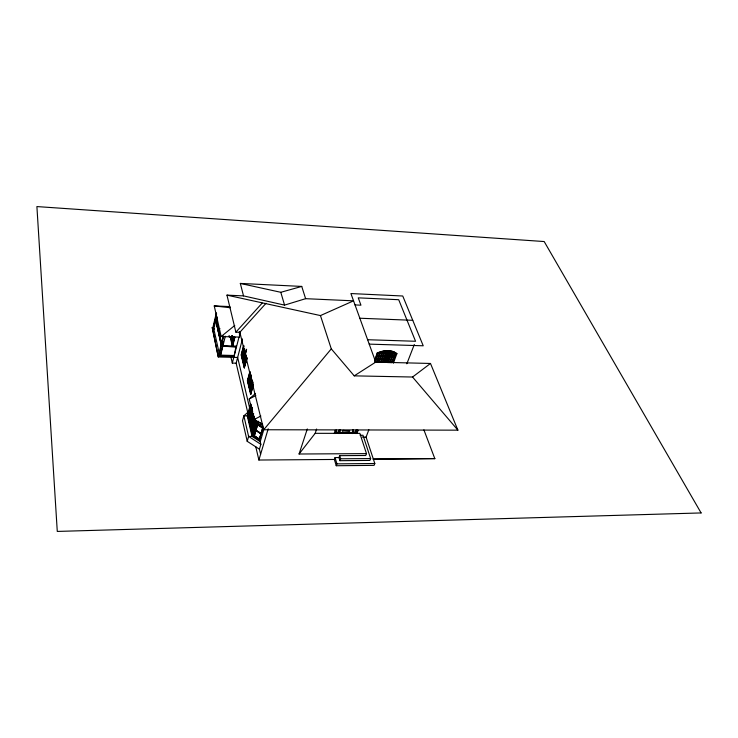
<?xml version="1.0" encoding="UTF-8"?>
<svg xmlns="http://www.w3.org/2000/svg" width="738" height="738" viewBox="0 0 738 738"><rect width="100%" height="100%" fill="white"/><g stroke="black" fill="none" stroke-linecap="round" stroke-linejoin="round"><path stroke-width="1.11" d="M216.382 312.801L212.821 327.856L213.051 328.89L214.573 328.945M213.051 328.89L216.612 313.825M221.382 345.808L215.69 319.895L216.335 319.923L221.861 344.425M216.335 319.923L215.625 320.191M216.013 321.888L216.529 319.711M216.585 319.969L216.557 319.25M216.363 321.417L217.387 317.119M225.321 336.224L220.505 355.688L218.946 355.651L218.716 354.563L223.227 336.177M218.273 356.971L212.24 327.497L218.273 356.971L237.654 357.46L249.831 408.806M218.946 355.651L223.734 336.168M222.406 345.956L223.466 341.629M236.086 346.205L236.114 346.952L222.489 346.113L236.086 346.205L234.038 356.399L218.513 356.002M222.286 347.478L220.385 355.144L233.835 355.495M222.59 346.565L222.562 345.818M231.206 338.391L231.483 336.27M231.464 340.578C233.964 328.272 231.898 345.845 231.077 338.908L231.88 335.725M231.723 340.578L231.326 338.917L232.129 335.735M231.437 342.045L232.802 336.657M231.797 341.98L233.125 337.746L232.055 341.989L232.442 343.659L232.055 341.989M232.193 343.65L233.263 339.406L232.867 337.736M233.955 336.685C233.734 342.137 232.627 333.751 233.522 339.415M232.71 345.864L232.313 344.185L234.214 336.694M231.935 346.233L234.398 336.519M232.433 345.984L234.675 337.128M232.682 345.993L234.933 337.137M247.913 413.28L236.16 363.197L232.313 363.105L233.798 357.358M234.038 356.399L238.964 337.266M239.509 335.135L240.311 332.017M236.16 363.197L242.47 338.908M246.99 358.585L244.26 367.838L241.151 354.95L243.577 345.707M244.518 367.847L241.409 354.96L243.835 345.716M246.603 357.257L244.296 365.928L241.63 354.886L243.9 346.233M244.933 363.179L242.405 354.904L244.112 348.419M242.599 354.877L243.346 352.533L242.94 355.753L242.728 354.886M244.684 349.148L242.876 356.02L243.217 356.897L243.005 356.02C243.448 351.648 244.204 356.546 243.291 352.238L244.038 349.886L243.632 353.105L243.909 349.886M242.811 355.744L243.217 352.533M244.619 348.88L244.333 350.458M243.697 353.382L244.324 351.03L243.909 354.249L243.429 353.401M243.088 356.888L243.706 354.544M243.07 357.644L244.785 351.15M243.586 357.662L245.311 351.168M243.78 357.635L244.536 355.292L244.121 358.511L243.909 357.635M244.481 354.996L245.237 352.644L244.61 354.996C244.647 359.775 249.324 337.201 244.066 358.779L244.407 359.655L245.025 357.312L244.61 354.996M243.992 358.502L244.407 355.292M244.269 359.655L244.813 356.436M245.108 357.017C246.16 350.282 245.468 359.692 244.619 356.159M244.26 360.412L245.699 354.996M244.998 358.825L244.665 361.269L245.21 358.041M245.154 357.745L245.911 355.393L245.496 358.622L245.284 357.755M244.665 361.269L245.071 358.041M245.367 358.622L245.782 355.393M246.197 356.546L244.407 363.17L244.859 365.024M244.601 363.151L244.942 364.028L245.357 360.799L245.071 362.423M245.302 360.504L246.068 358.142L245.653 361.38L245.44 360.504M245.099 365.19L245.302 362.736M245.588 361.657L246.713 357.423M245.929 360.873L246.215 359.295L246.427 360.181M246.852 357.423L246.427 359.009L245.929 358.142M244.26 367.838L246.732 358.576M246.51 359.886L246.935 358.308M253.189 386.011L250.634 394.276L247.378 380.771L249.896 371.482M250.902 394.276L247.636 380.771L249.887 372.524M252.774 384.701L250.662 392.321L247.867 380.743L250.237 372.044M251.234 391.361L250.763 389.415L251.298 389.424L248.669 380.753L250.44 374.24M248.863 380.743L249.647 378.391L249.223 381.657L249.001 380.753M251.04 375.042L249.379 382.856L250.154 380.494L249.592 378.096L250.366 375.734L249.942 379L250.237 375.725M249.084 381.657L249.509 378.391M249.509 382.856L249.933 379.59L249.379 382.856M250.237 380.199L250.533 376.924L250.099 380.199L250.883 377.838L250.45 375.43M251.178 375.042L250.459 376.638M251.261 375.946L250.966 377.533M249.361 383.631L251.151 377.109M249.896 383.64L251.381 378.207M250.099 383.631C251.39 376.823 250.828 387.551 252.128 380.725C251.778 377.127 249.324 388.216 250.32 384.544M250.606 385.743C251.649 384.055 249.093 387.985 251.39 383.391L250.828 380.974L251.603 378.612M251.474 378.612L251.178 381.887L250.828 380.974M250.385 384.83L251.031 382.469L251.39 383.391M250.597 386.518L252.092 381.085M250.8 386.518L251.584 384.157L251.151 387.432L250.929 386.518M251.667 387.856L251.962 382.284M252.691 382.404L251.75 384.775L252.101 382.284M251.021 387.432L251.446 384.157M251.317 388.64L252.534 382.413L252.184 381.491M250.763 389.415L252.866 381.795M252.7 383.622L250.966 389.406L251.326 390.337L251.104 389.415M251.999 387.967L252.654 385.596L252.876 386.518M250.634 394.276L253.208 384.978M260.615 454.23L259.416 449.184L260.855 444.304L260.228 441.665L252.064 436.426L247.267 415.872L250.496 404.286M256.068 420.577L252.101 434.405L247.774 415.9L251.04 404.221M251.852 430.678L251.271 428.188L252.304 425.042L251.409 428.197C251.962 436.481 253.863 420.642 251.944 431.093L252.673 433.593L252.082 431.093L252.986 427.948L253.577 430.439L252.516 434.405L248.18 415.909L251.224 405.033M248.392 415.918L249.407 412.773L248.521 415.918L249.093 418.354L248.521 415.918M249.49 411.988L250.376 408.824L251.086 411.25C249.73 418.916 248.937 410.429 250.514 408.824M251.907 408.335L251.178 410.457L250.597 408.031L251.188 405.909M251.317 410.457L250.736 408.031L251.326 405.909M248.955 418.354L249.979 415.208L249.093 418.354M250.062 414.415L250.957 411.25L250.376 408.824M251.178 410.457L252.073 407.275M249.057 418.76L250.071 415.614L249.195 418.76L249.767 421.204L249.195 418.76M250.736 417.274L250.164 414.821C251.658 406.989 252.138 416.001 250.874 417.274M252.009 408.741L251.409 410.863L251.852 413.308L251.271 410.863L252.165 407.68M250.68 416.453L250.293 414.83L251.188 411.666M249.629 421.204L250.514 418.059L249.942 415.614M251.852 413.308L252.451 411.186M252.682 411.131L249.204 422.007M249.822 422.025L250.846 418.88L249.961 422.025L250.533 424.479L249.961 422.025M250.929 418.086L251.824 414.922L252.544 417.385C251.178 425.051 250.366 416.527 251.962 414.922M253.374 414.461L252.636 416.583L252.045 414.129L252.645 412.007M250.394 424.479L251.289 421.333L250.708 418.88M251.51 420.549L252.405 417.376L251.824 414.922M252.636 416.583L253.54 413.4M250.533 424.479L251.289 421.333M250.496 424.894L251.52 421.749L250.634 424.894L251.215 427.367L250.634 424.894M251.612 420.955L252.507 417.791L253.235 420.263C251.852 427.939 251.04 419.396 252.645 417.791M254.37 416.278L253.319 419.47L252.728 416.998L253.632 413.806M253.457 419.47L252.866 416.998L253.475 414.876M251.077 427.367L252.11 424.221L251.215 427.367M252.193 423.428L253.097 420.263L252.507 417.791M253.319 419.47L254.232 416.278M259.416 449.184L247.212 441.315L248.605 436.426L243.854 415.854L248.9 411.389M254.158 417.293L250.643 428.169M253.116 426.739L252.387 424.258L253.429 421.084L254.02 423.575L253.079 427.154L253.807 429.654L256.51 420.512M254.259 418.169L253.66 420.291L254.112 422.773L253.521 420.291L254.121 418.169M252.922 425.909L252.525 424.258L253.429 421.084M252.977 426.739L253.881 423.575L253.291 421.084M254.112 422.773L255.164 419.59M255.256 420.005L254.342 423.197L254.804 425.688L254.204 423.188L255.117 420.005L255.662 421.666M253.604 428.824L253.217 427.154L254.121 423.99L254.573 426.481L253.669 429.654M252.534 433.593L253.438 430.439M254.804 425.688L255.717 422.505L255.117 420.005M256.612 420.605L252.064 436.426L248.605 436.426L260.855 444.304M257.175 424.082L263.088 427.856L259.361 439.949L253.503 436.186L258.042 421.075M253.503 436.186L257.746 422.081M254.315 435.872L255.938 430.475L260.892 433.649L259.25 439.036L254.315 435.872L255.938 430.475M256.049 430.079L257.599 424.71L262.58 427.883L261.012 433.252L255.966 430.153L257.599 424.71M258.466 421.702L257.83 423.907L260.007 425.42L257.756 423.981L258.392 421.776M260.007 425.42L260.735 423.142M260.477 425.715L262.82 427.09L260.477 425.715L261.123 423.52M259.361 439.949L263.106 427.201M260.228 441.665L263.955 429.036M366.472 453.621L299.065 454.008L315.181 433.326L359.858 433.372L366.472 453.621L365.753 455.494L339.674 455.66L338.991 457.551L335.052 457.578L334.369 459.46L258.89 460.032L268.189 428.833M299.065 454.008L307.312 428.926M315.181 433.326L316.63 428.999M334.185 433.547L335.236 430.162M335.218 433.547L336.353 430.309M338.843 430.236L338.152 432.376L335.818 432.367L336.51 430.226M338.88 433.455L339.775 429.617M339.139 433.455L340.034 429.617M338.843 433.547L339.987 430.319M339.102 433.547L340.246 430.319M368.843 429.784L366.085 437.108L374.812 463.51L374.083 465.364L336.242 465.733L336.925 463.851L335.052 457.578M374.544 360.578L377.136 353.068L379.286 352.174A16.909 11.531 -20.2 0 1 395.448 352.626L396.943 353.788L395.522 352.801A16.919 11.531 -20.2 0 0 379.35 352.349L377.136 353.068M375.098 360.144L377.727 352.884L378.013 353.668A15.895 10.83 -20.2 0 1 395.845 354.166L392.745 362.404M375.236 360.9L375.863 359.166L377.413 359.295L375.9 359.258M376.952 356.186L376.029 358.88L377.552 358.926L378.465 356.223L376.952 356.186L378.465 356.223M377.081 355.808L378.031 353.188L379.553 353.225L378.64 355.937L377.118 355.901L378.64 355.937M375.273 360.993L378.031 353.188M360.116 435.245L362.985 435.245L370.642 458.566L369.923 460.429L339.941 460.678L340.624 458.787L339.674 455.66M374.959 361.86L376.472 361.897L377.386 359.203M376.943 361.906L377.856 359.221L379.378 359.258L378.456 361.943L376.943 361.906L378.456 361.943M378.945 356.242L378.022 358.936L379.544 358.972L380.457 356.279L378.945 356.242L380.457 356.279M379.111 355.947L380.033 353.244L381.583 353.373L380.633 355.993L379.083 355.864L380.633 355.993M352.017 433.464L352.93 429.645M352.266 433.464L353.179 429.645M351.98 433.557L353.151 430.346M352.238 433.557L353.53 430.263M355.873 430.365L355.126 432.394L352.819 432.394L353.567 430.365M378.843 352.912L395.55 353.382L392.062 362.653L387.653 362.543L391.048 353.087L382.136 352.838L378.797 362.321L375.457 362.247M378.797 362.321L382.136 352.838M379.341 361.795L380.255 359.111L381.804 359.231L380.854 361.832L379.314 361.703L380.854 361.832M382.865 356.168L381.943 358.862L380.43 358.825L381.352 356.131L382.893 356.26L381.352 356.131M382.441 353.133L381.518 355.845L383.031 355.882L383.991 353.262L382.478 353.225M355.126 432.394L355.836 430.263M381.325 361.841L382.247 359.157L383.788 359.286L382.828 361.878L381.288 361.758L382.828 361.878M382.413 358.88L383.336 356.186L384.849 356.223L383.926 358.917L382.385 358.788L383.926 358.917M385.983 353.317L384.433 353.188L383.511 355.901L385.024 355.937L385.956 353.234L385.024 355.937M355.854 433.474L356.777 429.654M355.817 433.566L356.998 430.355M382.801 361.795L383.788 359.286M383.889 358.825L384.849 356.223M356.777 433.363L357.939 430.208M356.841 433.566L358.004 430.402M383.17 362.257L386.666 353.133M383.778 361.906L384.701 359.221L386.242 359.351L385.282 361.943L383.778 361.906L385.282 361.943M384.867 358.936L385.799 356.251L387.312 356.288L386.38 358.982L384.839 358.853L386.38 358.982M388.446 353.391L386.906 353.262L385.937 355.873L387.478 356.002L388.419 353.299L387.478 356.002M385.254 361.851L386.242 359.351M386.343 358.889L387.312 356.288M385.753 361.952L386.684 359.277L388.216 359.397L387.256 361.989L385.725 361.869L387.256 361.989M386.85 358.991L387.782 356.297L389.295 356.343L388.354 359.028L386.823 358.908L388.354 359.028M390.43 353.447L388.889 353.317L387.957 356.02L389.461 356.057L390.402 353.354L389.461 356.057M387.229 361.906L388.216 359.397M388.326 358.945L389.295 356.343M391.048 353.087L387.653 362.543M390.697 359.554L389.765 362.229L388.262 362.192L389.194 359.507L390.734 359.637L389.23 359.6M390.301 356.537L389.369 359.231L390.872 359.268L391.813 356.583L390.301 356.537L391.813 356.583M390.476 356.26L391.417 353.557L392.92 353.603L391.979 356.297L390.476 356.26L391.979 356.297M392.671 359.6L391.74 362.275L390.236 362.238L391.168 359.563L392.708 359.692L391.168 359.563M392.284 356.592L391.343 359.277L392.847 359.323L393.788 356.639L392.284 356.592L393.788 356.639M392.45 356.306L393.4 353.613L394.904 353.659L393.954 356.353L392.422 356.223L393.954 356.353M393.419 363.161L396.878 353.622M406.841 363.797L414.313 344.489M373.188 459.165L434.885 458.602L373.225 459.064M239.85 332.284L263.724 429.747L331.288 348.88L320.458 315.578L226.963 295.145L235.892 332.155L239.85 332.284L266.021 303.281M235.892 332.155L262.165 303.115M259.25 439.036L254.398 435.798M260.809 433.723L255.855 430.549M262.58 427.883L257.525 424.784M262.82 425.079L254.112 419.535L249.204 398.99L255.532 393.483M229.905 306.584L214.241 305.929L221.179 336.528L234.767 325.458M331.288 348.88L354.222 375.854L412.551 377.026L430.494 363.465L457.901 430.162L263.724 429.747M354.222 375.854L375.716 362.109L430.494 363.465M249.204 398.99L255.828 395.54M254.112 419.535L260.855 416.038M388.908 351.279L384.996 351.177L386.804 352.764L389.599 351.306L385.789 351.103M390.356 351.509L387.718 352.782L394.101 352.875A15.378 10.489 -20.2 0 0 391.684 351.786M320.458 315.578L353.548 300.836L305.615 298.678L284.564 305.117L243.522 295.892L226.963 295.145M243.522 295.892L240.32 283.429L280.8 292.303L301.741 286.427L305.615 298.678M343.216 430.697L342.146 430.964L349.877 430.974L343.124 430.392M336.925 463.851L374.812 463.51M340.624 458.787L370.642 458.566M362.284 437.108L366.085 437.108M355.098 432.293L352.819 432.394M338.659 432.754L335.043 432.745L335.255 433.446M338.917 432.754L351.786 432.763M352.044 432.772L355.633 432.772M254.573 426.481L254.121 423.99M256.086 421.702L255.348 419.202M255.717 422.505L255.182 419.405M252.045 414.129L252.774 416.583M247.267 415.872L243.854 415.854L242.507 420.725L247.212 441.315M251.926 387.681L251.75 387.053M251.39 390.623L251.916 388.262L252.138 389.184M252.608 382.699L252.839 383.622M252.571 384.092L252.719 385.31L252.488 384.387M251.87 385.365L251.962 386.288M247.867 380.743L248.669 380.753M244.859 361.546L244.942 362.423M245.717 361.666L245.228 360.799M244.878 364.304L245.228 365.19M246.141 357.847L246.566 360.181M374.922 361.768L376.472 361.897M390.208 362.146L391.74 362.275M244.066 358.779L244.407 359.655M245.486 359.194L245.569 360.07M244.407 351.888L244.121 349.591M245.311 352.349L245.394 353.207M384.885 356.306L383.336 356.186M387.339 356.38L385.799 356.251M389.323 356.426L387.782 356.297M241.63 354.886L242.405 354.904M245.994 355.098L246.206 355.974M218.716 354.563L219.49 354.581L213.808 328.917L215.883 320.2L221.649 345.818M379.406 359.351L377.856 359.221M222.489 346.113L236.003 346.5M222.553 346.38L236.188 346.657M379.433 352.552L385.854 352.644M367.616 339.729L415.559 341.27L398.704 299.711L358.244 297.848L360.937 305.181L355.024 304.923M230.819 336.74L230.957 338.382M221.179 336.528L239.564 337.109L239.416 331.823M233.263 339.406L233.798 339.36M369.212 344.129L423.225 345.79L402.754 296.003L350.91 293.549L375.716 362.109M217.738 328.539L219.933 328.613M359.84 318.235L412.754 320.31M240.32 283.429L301.741 286.427M214.241 305.929L230.21 307.728M258.641 421.841L262.036 423.999M253.743 435.964L259.601 439.728M384.996 351.177L386.804 352.764M384.23 351.334L385.882 352.736M412.551 377.026L457.901 430.162M395.55 353.382L395.845 354.166M423.907 429.876L434.839 458.695M389.765 362.229L388.262 362.192M381.943 358.862L380.43 358.825M338.152 432.376L335.818 432.367M338.991 457.551L339.941 460.678M334.369 459.46L336.242 465.733M280.8 292.303L284.564 305.117M251.852 379.516L252.073 380.43M252.562 382.404L252.783 383.326M245.108 352.635L245.45 353.511M245.431 358.899L245.653 359.775M250.385 408.022L254.785 426.499M251.049 411.656L251.63 414.101M249.629 411.988L250.007 413.612M251.068 418.086L251.649 420.549M251.75 420.955L252.331 423.428M249.287 411.979L253.402 429.424M249.269 412.773L249.979 415.208M251.381 421.749L252.11 424.221M252.165 425.042L252.747 427.533M232.433 346.279L230.21 336.805L229.195 336.768L228.992 335.901M255.754 446.674L258.89 460.032M229.241 335.91L229.444 336.777M230.8 356.546L232.313 363.105M215.69 319.895L221.455 345.513M220.265 354.609L220.505 355.688M381.011 352.026A15.378 10.489 -20.2 0 1 382.616 351.62M391.721 351.878A15.378 10.489 -20.2 0 1 394.129 352.967M701.1 512.938L57.278 531.425L36.9 206.575L544.183 241.547L701.1 512.938"/></g></svg>
